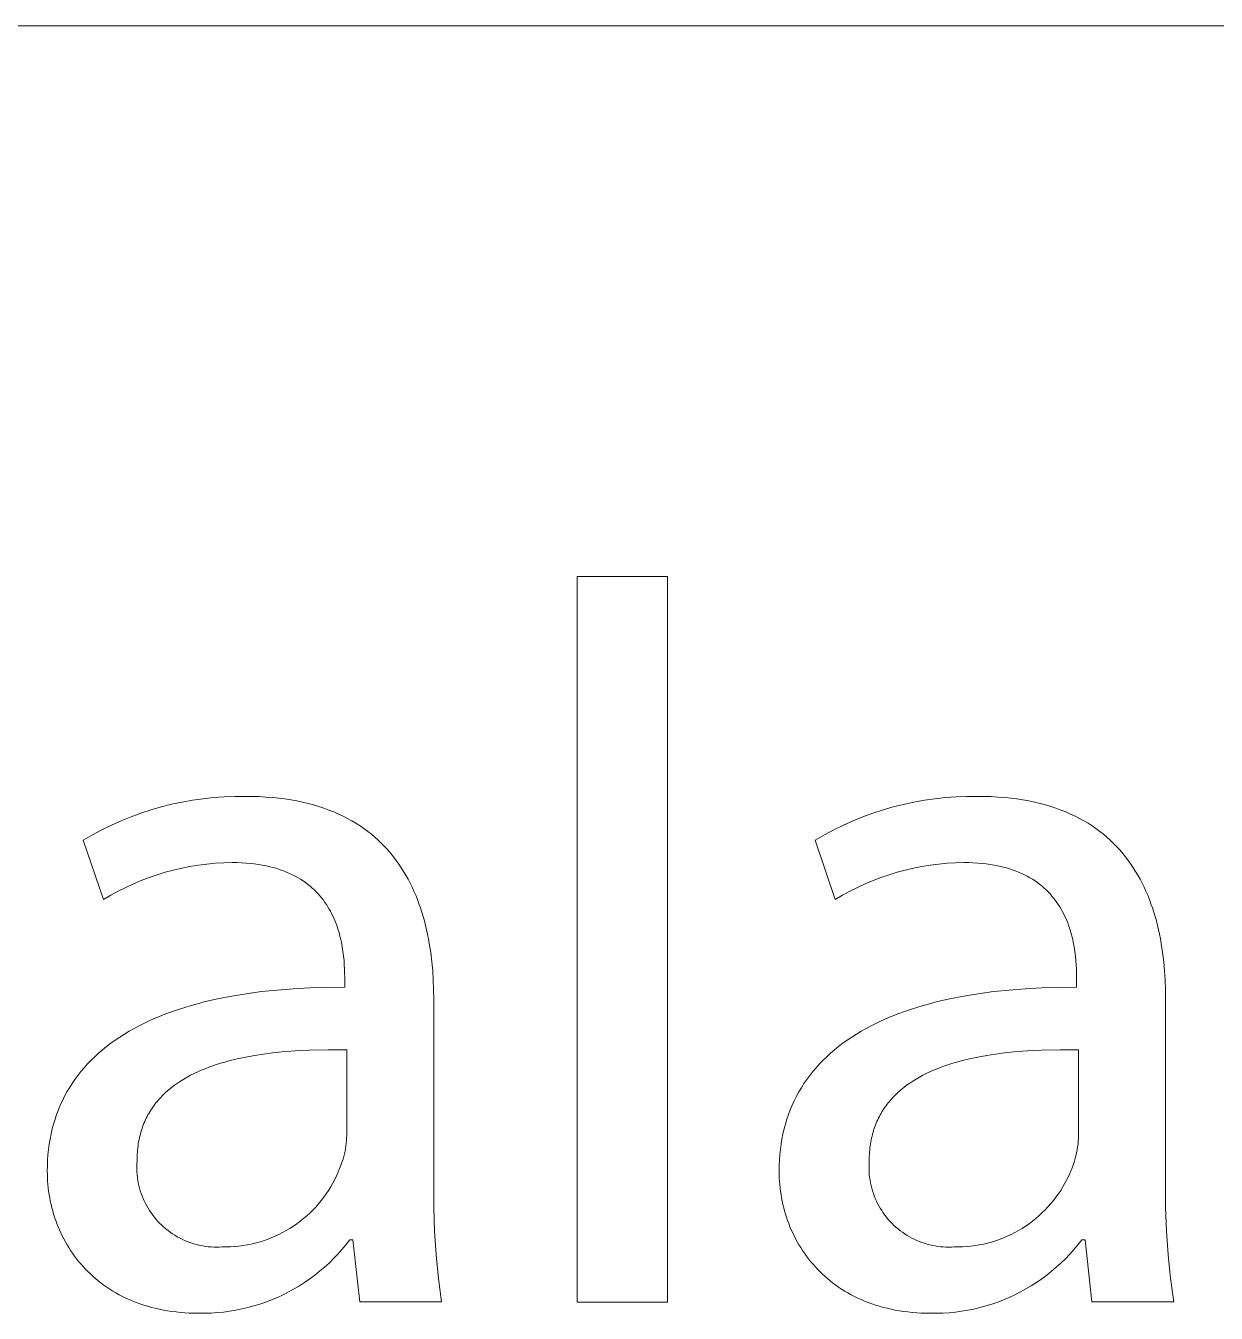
# Model space of a CAD drawing. Header units: millimetres. Extents: x -962 to 3068, y -237 to 2578.
# Drawn here: x 2775 to 2822.1, y -62.9 to -12 of the extents above; entities that cross this region are included whole.
import ezdxf

# ---------------------------------------------------------------- set-up
doc = ezdxf.new("R2010")
doc.units = ezdxf.units.MM
doc.header["$MEASUREMENT"] = 0
doc.layers.add('Domyślny', color=7, linetype='Continuous', true_color=0x000000)

msp = doc.modelspace()

# ---------------------------------------------------------------- linework, layer by layer
at = {"layer": 'Domyślny', "color": 18, "lineweight": 15, "true_color": 0x000000}
for p, q in [((1544.743, -12.02), (3067.792, -12.02)), ((2796.823, -33.772), (2800.38, -33.772)), ((2796.823, -62.425), (2796.823, -33.772)), ((2800.38, -33.772), (2800.38, -62.425)), ((2780.806, -42.767), (2781.216, -42.678)), ((2781.216, -42.678), (2781.629, -42.604)), ((2781.629, -42.604), (2782.045, -42.545)), ((2782.045, -42.545), (2782.463, -42.5)), ((2782.463, -42.5), (2782.881, -42.469)), ((2782.881, -42.469), (2783.301, -42.453)), ((2783.301, -42.453), (2783.721, -42.452)), ((2783.721, -42.452), (2783.997, -42.455)), ((2783.997, -42.455), (2784.266, -42.464)), ((2784.266, -42.464), (2784.529, -42.479)), ((2784.529, -42.479), (2784.786, -42.499)), ((2784.786, -42.499), (2785.037, -42.525)), ((2785.037, -42.525), (2785.281, -42.556)), ((2785.281, -42.556), (2785.519, -42.593)), ((2785.519, -42.593), (2785.751, -42.635)), ((2785.751, -42.635), (2785.977, -42.682)), ((2785.977, -42.682), (2786.197, -42.735)), ((2809.706, -42.768), (2810.116, -42.68)), ((2810.116, -42.68), (2810.53, -42.606)), ((2810.53, -42.606), (2810.945, -42.546)), ((2810.945, -42.546), (2811.363, -42.501)), ((2811.363, -42.501), (2811.781, -42.47)), ((2811.781, -42.47), (2812.201, -42.454)), ((2812.201, -42.454), (2812.621, -42.452)), ((2812.621, -42.452), (2812.897, -42.455)), ((2812.897, -42.455), (2813.167, -42.464)), ((2813.167, -42.464), (2813.431, -42.479)), ((2813.431, -42.479), (2813.688, -42.499)), ((2813.688, -42.499), (2813.939, -42.525)), ((2813.939, -42.525), (2814.184, -42.556)), ((2814.184, -42.556), (2814.422, -42.593)), ((2814.422, -42.593), (2814.655, -42.635)), ((2814.655, -42.635), (2814.881, -42.682)), ((2814.881, -42.682), (2815.101, -42.735)), ((2779.202, -43.261), (2779.596, -43.116)), ((2779.596, -43.116), (2779.995, -42.986)), ((2779.995, -42.986), (2780.399, -42.869)), ((2780.399, -42.869), (2780.806, -42.767)), ((2786.197, -42.735), (2786.411, -42.792)), ((2786.411, -42.792), (2786.62, -42.855)), ((2786.62, -42.855), (2786.822, -42.922)), ((2786.822, -42.922), (2787.019, -42.994)), ((2787.019, -42.994), (2787.21, -43.07)), ((2787.21, -43.07), (2787.396, -43.151)), ((2787.396, -43.151), (2787.577, -43.236)), ((2808.102, -43.262), (2808.496, -43.118)), ((2808.496, -43.118), (2808.896, -42.987)), ((2808.896, -42.987), (2809.299, -42.871)), ((2809.299, -42.871), (2809.706, -42.768)), ((2815.101, -42.735), (2815.316, -42.792)), ((2815.316, -42.792), (2815.524, -42.855)), ((2815.524, -42.855), (2815.727, -42.922)), ((2815.727, -42.922), (2815.924, -42.994)), ((2815.924, -42.994), (2816.116, -43.07)), ((2816.116, -43.07), (2816.302, -43.151)), ((2816.302, -43.151), (2816.482, -43.236)), ((2778.053, -43.775), (2778.43, -43.59)), ((2778.43, -43.59), (2778.813, -43.419)), ((2778.813, -43.419), (2779.202, -43.261)), ((2787.577, -43.236), (2787.752, -43.326)), ((2787.752, -43.326), (2787.921, -43.42)), ((2787.921, -43.42), (2788.086, -43.518)), ((2788.086, -43.518), (2788.245, -43.62)), ((2788.245, -43.62), (2788.399, -43.726)), ((2788.399, -43.726), (2788.548, -43.836)), ((2806.953, -43.776), (2807.33, -43.591)), ((2807.33, -43.591), (2807.713, -43.42)), ((2807.713, -43.42), (2808.102, -43.262)), ((2816.482, -43.236), (2816.657, -43.326)), ((2816.657, -43.326), (2816.827, -43.42)), ((2816.827, -43.42), (2816.991, -43.518)), ((2816.991, -43.518), (2817.151, -43.62)), ((2817.151, -43.62), (2817.305, -43.726)), ((2817.305, -43.726), (2817.454, -43.836)), ((2777.319, -44.184), (2777.682, -43.973)), ((2778.111, -46.532), (2777.319, -44.184)), ((2777.682, -43.973), (2778.053, -43.775)), ((2788.548, -43.836), (2788.692, -43.95)), ((2788.692, -43.95), (2788.831, -44.067)), ((2788.831, -44.067), (2788.965, -44.188)), ((2788.965, -44.188), (2789.095, -44.312)), ((2806.219, -44.184), (2806.582, -43.973)), ((2807.011, -46.532), (2806.219, -44.184)), ((2806.582, -43.973), (2806.953, -43.776)), ((2817.454, -43.836), (2817.598, -43.95)), ((2817.598, -43.95), (2817.737, -44.067)), ((2817.737, -44.067), (2817.871, -44.188)), ((2817.871, -44.188), (2818, -44.312)), ((2789.095, -44.312), (2789.219, -44.44)), ((2789.219, -44.44), (2789.34, -44.571)), ((2789.34, -44.571), (2789.455, -44.705)), ((2789.455, -44.705), (2789.566, -44.842)), ((2818, -44.312), (2818.125, -44.44)), ((2818.125, -44.44), (2818.245, -44.571)), ((2818.245, -44.571), (2818.36, -44.705)), ((2818.36, -44.705), (2818.471, -44.842)), ((2781.531, -45.222), (2781.203, -45.287)), ((2781.862, -45.169), (2781.531, -45.222)), ((2782.194, -45.127), (2781.862, -45.169)), ((2782.528, -45.096), (2782.194, -45.127)), ((2782.862, -45.077), (2782.528, -45.096)), ((2783.197, -45.069), (2782.862, -45.077)), ((2783.382, -45.071), (2783.197, -45.069)), ((2783.562, -45.078), (2783.382, -45.071)), ((2783.737, -45.088), (2783.562, -45.078)), ((2783.906, -45.102), (2783.737, -45.088)), ((2784.071, -45.121), (2783.906, -45.102)), ((2784.231, -45.143), (2784.071, -45.121)), ((2784.386, -45.168), (2784.231, -45.143)), ((2784.536, -45.198), (2784.386, -45.168)), ((2784.682, -45.23), (2784.536, -45.198)), ((2784.823, -45.266), (2784.682, -45.23)), ((2789.566, -44.842), (2789.673, -44.982)), ((2789.673, -44.982), (2789.775, -45.125)), ((2789.775, -45.125), (2789.873, -45.271)), ((2810.432, -45.223), (2810.103, -45.288)), ((2810.762, -45.17), (2810.432, -45.223)), ((2811.095, -45.127), (2810.762, -45.17)), ((2811.428, -45.097), (2811.095, -45.127)), ((2811.762, -45.077), (2811.428, -45.097)), ((2812.097, -45.069), (2811.762, -45.077)), ((2812.282, -45.071), (2812.097, -45.069)), ((2812.462, -45.078), (2812.282, -45.071)), ((2812.636, -45.088), (2812.462, -45.078)), ((2812.806, -45.102), (2812.636, -45.088)), ((2812.971, -45.121), (2812.806, -45.102)), ((2813.131, -45.143), (2812.971, -45.121)), ((2813.286, -45.168), (2813.131, -45.143)), ((2813.436, -45.198), (2813.286, -45.168)), ((2813.582, -45.23), (2813.436, -45.198)), ((2813.723, -45.266), (2813.582, -45.23)), ((2818.471, -44.842), (2818.578, -44.982)), ((2818.578, -44.982), (2818.68, -45.125)), ((2818.68, -45.125), (2818.778, -45.271)), ((2779.916, -45.657), (2779.603, -45.776)), ((2780.233, -45.548), (2779.916, -45.657)), ((2780.553, -45.45), (2780.233, -45.548)), ((2780.877, -45.363), (2780.553, -45.45)), ((2781.203, -45.287), (2780.877, -45.363)), ((2784.96, -45.306), (2784.823, -45.266)), ((2785.092, -45.349), (2784.96, -45.306)), ((2785.22, -45.394), (2785.092, -45.349)), ((2785.344, -45.443), (2785.22, -45.394)), ((2785.463, -45.495), (2785.344, -45.443)), ((2785.579, -45.549), (2785.463, -45.495)), ((2785.69, -45.607), (2785.579, -45.549)), ((2785.797, -45.667), (2785.69, -45.607)), ((2785.9, -45.729), (2785.797, -45.667)), ((2786, -45.794), (2785.9, -45.729)), ((2789.873, -45.271), (2789.967, -45.419)), ((2789.967, -45.419), (2790.056, -45.57)), ((2790.056, -45.57), (2790.142, -45.724)), ((2790.142, -45.724), (2790.223, -45.879)), ((2808.816, -45.658), (2808.504, -45.778)), ((2809.133, -45.549), (2808.816, -45.658)), ((2809.453, -45.451), (2809.133, -45.549)), ((2809.777, -45.364), (2809.453, -45.451)), ((2810.103, -45.288), (2809.777, -45.364)), ((2813.86, -45.306), (2813.723, -45.266)), ((2813.992, -45.349), (2813.86, -45.306)), ((2814.12, -45.394), (2813.992, -45.349)), ((2814.244, -45.443), (2814.12, -45.394)), ((2814.363, -45.495), (2814.244, -45.443)), ((2814.479, -45.549), (2814.363, -45.495)), ((2814.59, -45.607), (2814.479, -45.549)), ((2814.697, -45.667), (2814.59, -45.607)), ((2814.8, -45.729), (2814.697, -45.667)), ((2814.9, -45.794), (2814.8, -45.729)), ((2818.778, -45.271), (2818.871, -45.419)), ((2818.871, -45.419), (2818.961, -45.57)), ((2818.961, -45.57), (2819.046, -45.724)), ((2819.046, -45.724), (2819.127, -45.879)), ((2778.692, -46.199), (2778.399, -46.361)), ((2778.991, -46.048), (2778.692, -46.199)), ((2779.295, -45.907), (2778.991, -46.048)), ((2779.603, -45.776), (2779.295, -45.907)), ((2786.095, -45.861), (2786, -45.794)), ((2786.187, -45.93), (2786.095, -45.861)), ((2786.276, -46.002), (2786.187, -45.93)), ((2786.36, -46.076), (2786.276, -46.002)), ((2786.442, -46.151), (2786.36, -46.076)), ((2786.519, -46.229), (2786.442, -46.151)), ((2786.594, -46.308), (2786.519, -46.229)), ((2790.223, -45.879), (2790.301, -46.038)), ((2790.301, -46.038), (2790.374, -46.198)), ((2790.374, -46.198), (2790.444, -46.36)), ((2807.592, -46.2), (2807.299, -46.361)), ((2807.891, -46.049), (2807.592, -46.2)), ((2808.195, -45.908), (2807.891, -46.049)), ((2808.504, -45.778), (2808.195, -45.908)), ((2814.995, -45.861), (2814.9, -45.794)), ((2815.087, -45.93), (2814.995, -45.861)), ((2815.176, -46.002), (2815.087, -45.93)), ((2815.26, -46.076), (2815.176, -46.002)), ((2815.341, -46.151), (2815.26, -46.076)), ((2815.419, -46.229), (2815.341, -46.151)), ((2815.494, -46.308), (2815.419, -46.229)), ((2819.127, -45.879), (2819.204, -46.038)), ((2819.204, -46.038), (2819.278, -46.198)), ((2819.278, -46.198), (2819.347, -46.36)), ((2778.399, -46.361), (2778.111, -46.532)), ((2786.665, -46.389), (2786.594, -46.308)), ((2786.733, -46.471), (2786.665, -46.389)), ((2786.798, -46.555), (2786.733, -46.471)), ((2786.859, -46.64), (2786.798, -46.555)), ((2786.918, -46.727), (2786.859, -46.64)), ((2786.974, -46.814), (2786.918, -46.727)), ((2790.444, -46.36), (2790.51, -46.525)), ((2790.51, -46.525), (2790.573, -46.691)), ((2790.573, -46.691), (2790.631, -46.859)), ((2807.299, -46.361), (2807.011, -46.532)), ((2815.565, -46.389), (2815.494, -46.308)), ((2815.633, -46.471), (2815.565, -46.389)), ((2815.698, -46.555), (2815.633, -46.471)), ((2815.759, -46.64), (2815.698, -46.555)), ((2815.818, -46.727), (2815.759, -46.64)), ((2815.874, -46.814), (2815.818, -46.727)), ((2819.347, -46.36), (2819.413, -46.525)), ((2819.413, -46.525), (2819.475, -46.691)), ((2819.475, -46.691), (2819.534, -46.859)), ((2787.027, -46.903), (2786.974, -46.814)), ((2787.077, -46.993), (2787.027, -46.903)), ((2787.124, -47.084), (2787.077, -46.993)), ((2787.169, -47.175), (2787.124, -47.084)), ((2787.212, -47.267), (2787.169, -47.175)), ((2787.251, -47.36), (2787.212, -47.267)), ((2790.631, -46.859), (2790.687, -47.029)), ((2790.687, -47.029), (2790.739, -47.201)), ((2790.739, -47.201), (2790.787, -47.374)), ((2815.927, -46.903), (2815.874, -46.814)), ((2815.977, -46.993), (2815.927, -46.903)), ((2816.024, -47.084), (2815.977, -46.993)), ((2816.069, -47.175), (2816.024, -47.084)), ((2816.111, -47.267), (2816.069, -47.175)), ((2816.151, -47.36), (2816.111, -47.267)), ((2819.534, -46.859), (2819.589, -47.029)), ((2819.589, -47.029), (2819.641, -47.201)), ((2819.641, -47.201), (2819.689, -47.374)), ((2787.289, -47.453), (2787.251, -47.36)), ((2787.323, -47.547), (2787.289, -47.453)), ((2787.356, -47.641), (2787.323, -47.547)), ((2787.386, -47.735), (2787.356, -47.641)), ((2787.415, -47.829), (2787.386, -47.735)), ((2790.787, -47.374), (2790.832, -47.548)), ((2790.832, -47.548), (2790.874, -47.724)), ((2790.874, -47.724), (2790.912, -47.9)), ((2816.188, -47.453), (2816.151, -47.36)), ((2816.223, -47.547), (2816.188, -47.453)), ((2816.256, -47.641), (2816.223, -47.547)), ((2816.286, -47.735), (2816.256, -47.641)), ((2816.315, -47.829), (2816.286, -47.735)), ((2819.689, -47.374), (2819.734, -47.548)), ((2819.734, -47.548), (2819.775, -47.724)), ((2819.775, -47.724), (2819.814, -47.9)), ((2787.441, -47.924), (2787.415, -47.829)), ((2787.465, -48.018), (2787.441, -47.924)), ((2787.487, -48.112), (2787.465, -48.018)), ((2787.508, -48.206), (2787.487, -48.112)), ((2787.543, -48.392), (2787.508, -48.206)), ((2790.912, -47.9), (2790.948, -48.078)), ((2790.948, -48.078), (2790.98, -48.258)), ((2790.98, -48.258), (2791.036, -48.618)), ((2816.341, -47.924), (2816.315, -47.829)), ((2816.365, -48.018), (2816.341, -47.924)), ((2816.387, -48.112), (2816.365, -48.018)), ((2816.408, -48.206), (2816.387, -48.112)), ((2816.443, -48.392), (2816.408, -48.206)), ((2819.814, -47.9), (2819.849, -48.078)), ((2819.849, -48.078), (2819.881, -48.258)), ((2819.881, -48.258), (2819.937, -48.618)), ((2787.572, -48.577), (2787.543, -48.392)), ((2787.595, -48.758), (2787.572, -48.577)), ((2787.613, -48.935), (2787.595, -48.758)), ((2791.036, -48.618), (2791.081, -48.982)), ((2816.472, -48.577), (2816.443, -48.392)), ((2816.495, -48.758), (2816.472, -48.577)), ((2816.513, -48.935), (2816.495, -48.758)), ((2819.937, -48.618), (2819.981, -48.982)), ((2787.625, -49.108), (2787.613, -48.935)), ((2787.634, -49.276), (2787.625, -49.108)), ((2787.638, -49.437), (2787.634, -49.276)), ((2791.081, -48.982), (2791.114, -49.348)), ((2816.525, -49.108), (2816.513, -48.935)), ((2816.533, -49.276), (2816.525, -49.108)), ((2816.538, -49.437), (2816.533, -49.276)), ((2819.981, -48.982), (2820.015, -49.348)), ((2787.64, -49.592), (2787.638, -49.437)), ((2787.64, -49.995), (2787.64, -49.592)), ((2791.114, -49.348), (2791.138, -49.715)), ((2791.138, -49.715), (2791.151, -50.083)), ((2816.539, -49.592), (2816.538, -49.437)), ((2816.539, -49.995), (2816.539, -49.592)), ((2820.015, -49.348), (2820.038, -49.715)), ((2820.038, -49.715), (2820.051, -50.083)), ((2783.179, -50.34), (2783.755, -50.246)), ((2783.755, -50.246), (2784.352, -50.166)), ((2784.352, -50.166), (2784.969, -50.102)), ((2784.969, -50.102), (2785.607, -50.052)), ((2785.607, -50.052), (2786.265, -50.018)), ((2786.265, -50.018), (2786.942, -49.999)), ((2786.942, -49.999), (2787.64, -49.995)), ((2791.151, -50.083), (2791.156, -50.451)), ((2812.084, -50.34), (2812.66, -50.246)), ((2812.66, -50.246), (2813.256, -50.166)), ((2813.256, -50.166), (2813.873, -50.102)), ((2813.873, -50.102), (2814.51, -50.052)), ((2814.51, -50.052), (2815.167, -50.018)), ((2815.167, -50.018), (2815.843, -49.999)), ((2815.843, -49.999), (2816.539, -49.995)), ((2820.051, -50.083), (2820.056, -50.451)), ((2781.081, -50.865), (2781.325, -50.787)), ((2781.325, -50.787), (2781.574, -50.712)), ((2781.574, -50.712), (2781.828, -50.641)), ((2781.828, -50.641), (2782.088, -50.574)), ((2782.088, -50.574), (2782.623, -50.45)), ((2782.623, -50.45), (2783.179, -50.34)), ((2791.156, -50.451), (2791.156, -57.752)), ((2809.987, -50.865), (2810.231, -50.787)), ((2810.231, -50.787), (2810.48, -50.712)), ((2810.48, -50.712), (2810.734, -50.641)), ((2810.734, -50.641), (2810.994, -50.574)), ((2810.994, -50.574), (2811.528, -50.45)), ((2811.528, -50.45), (2812.084, -50.34)), ((2820.056, -50.451), (2820.056, -57.752)), ((2779.731, -51.41), (2779.942, -51.31)), ((2779.942, -51.31), (2780.159, -51.214)), ((2780.159, -51.214), (2780.382, -51.121)), ((2780.382, -51.121), (2780.609, -51.032)), ((2780.609, -51.032), (2780.843, -50.947)), ((2780.843, -50.947), (2781.081, -50.865)), ((2808.636, -51.41), (2808.848, -51.31)), ((2808.848, -51.31), (2809.065, -51.214)), ((2809.065, -51.214), (2809.287, -51.121)), ((2809.287, -51.121), (2809.515, -51.032)), ((2809.515, -51.032), (2809.748, -50.947)), ((2809.748, -50.947), (2809.987, -50.865)), ((2778.756, -51.96), (2778.94, -51.843)), ((2778.94, -51.843), (2779.129, -51.73)), ((2779.129, -51.73), (2779.324, -51.619)), ((2779.324, -51.619), (2779.525, -51.513)), ((2779.525, -51.513), (2779.731, -51.41)), ((2807.66, -51.96), (2807.845, -51.843)), ((2807.845, -51.843), (2808.034, -51.73)), ((2808.034, -51.73), (2808.23, -51.619)), ((2808.23, -51.619), (2808.43, -51.513)), ((2808.43, -51.513), (2808.636, -51.41)), ((2778.075, -52.464), (2778.237, -52.333)), ((2778.237, -52.333), (2778.404, -52.205)), ((2778.404, -52.205), (2778.577, -52.081)), ((2778.577, -52.081), (2778.756, -51.96)), ((2806.979, -52.464), (2807.141, -52.333)), ((2807.141, -52.333), (2807.308, -52.205)), ((2807.308, -52.205), (2807.482, -52.081)), ((2807.482, -52.081), (2807.66, -51.96)), ((2777.484, -53.022), (2777.623, -52.877)), ((2777.623, -52.877), (2777.768, -52.736)), ((2777.768, -52.736), (2777.919, -52.598)), ((2777.919, -52.598), (2778.075, -52.464)), ((2783.396, -52.819), (2783.064, -52.901)), ((2783.735, -52.747), (2783.396, -52.819)), ((2784.081, -52.684), (2783.735, -52.747)), ((2784.433, -52.63), (2784.081, -52.684)), ((2784.79, -52.584), (2784.433, -52.63)), ((2785.151, -52.545), (2784.79, -52.584)), ((2785.516, -52.515), (2785.151, -52.545)), ((2785.882, -52.491), (2785.516, -52.515)), ((2786.251, -52.474), (2785.882, -52.491)), ((2786.988, -52.458), (2786.251, -52.474)), ((2787.72, -52.464), (2786.988, -52.458)), ((2787.72, -55.846), (2787.72, -52.464)), ((2806.387, -53.022), (2806.527, -52.877)), ((2806.527, -52.877), (2806.672, -52.736)), ((2806.672, -52.736), (2806.823, -52.598)), ((2806.823, -52.598), (2806.979, -52.464)), ((2812.306, -52.819), (2811.975, -52.901)), ((2812.644, -52.747), (2812.306, -52.819)), ((2812.99, -52.684), (2812.644, -52.747)), ((2813.341, -52.63), (2812.99, -52.684)), ((2813.698, -52.584), (2813.341, -52.63)), ((2814.058, -52.545), (2813.698, -52.584)), ((2814.422, -52.515), (2814.058, -52.545)), ((2814.788, -52.491), (2814.422, -52.515)), ((2815.155, -52.474), (2814.788, -52.491)), ((2815.89, -52.458), (2815.155, -52.474)), ((2816.62, -52.464), (2815.89, -52.458)), ((2816.62, -55.846), (2816.62, -52.464)), ((2777.101, -53.476), (2777.223, -53.321)), ((2777.223, -53.321), (2777.351, -53.17)), ((2777.351, -53.17), (2777.484, -53.022)), ((2781.834, -53.333), (2781.693, -53.4)), ((2781.978, -53.27), (2781.834, -53.333)), ((2782.125, -53.209), (2781.978, -53.27)), ((2782.275, -53.151), (2782.125, -53.209)), ((2782.428, -53.096), (2782.275, -53.151)), ((2782.583, -53.043), (2782.428, -53.096)), ((2782.741, -52.993), (2782.583, -53.043)), ((2782.902, -52.946), (2782.741, -52.993)), ((2783.064, -52.901), (2782.902, -52.946)), ((2806.004, -53.476), (2806.126, -53.321)), ((2806.126, -53.321), (2806.254, -53.17)), ((2806.254, -53.17), (2806.387, -53.022)), ((2810.746, -53.333), (2810.605, -53.4)), ((2810.89, -53.27), (2810.746, -53.333)), ((2811.037, -53.209), (2810.89, -53.27)), ((2811.187, -53.151), (2811.037, -53.209)), ((2811.339, -53.096), (2811.187, -53.151)), ((2811.495, -53.043), (2811.339, -53.096)), ((2811.652, -52.993), (2811.495, -53.043)), ((2811.812, -52.946), (2811.652, -52.993)), ((2811.975, -52.901), (2811.812, -52.946)), ((2776.77, -53.96), (2776.874, -53.795)), ((2776.874, -53.795), (2776.985, -53.634)), ((2776.985, -53.634), (2777.101, -53.476)), ((2780.916, -53.865), (2780.8, -53.954)), ((2781.037, -53.78), (2780.916, -53.865)), ((2781.161, -53.697), (2781.037, -53.78)), ((2781.289, -53.618), (2781.161, -53.697)), ((2781.42, -53.543), (2781.289, -53.618)), ((2781.555, -53.47), (2781.42, -53.543)), ((2781.693, -53.4), (2781.555, -53.47)), ((2805.672, -53.96), (2805.776, -53.795)), ((2805.776, -53.795), (2805.887, -53.634)), ((2805.887, -53.634), (2806.004, -53.476)), ((2809.829, -53.865), (2809.713, -53.954)), ((2809.949, -53.78), (2809.829, -53.865)), ((2810.074, -53.697), (2809.949, -53.78)), ((2810.201, -53.618), (2810.074, -53.697)), ((2810.332, -53.543), (2810.201, -53.618)), ((2810.467, -53.47), (2810.332, -53.543)), ((2810.605, -53.4), (2810.467, -53.47)), ((2776.491, -54.474), (2776.578, -54.299)), ((2776.578, -54.299), (2776.671, -54.128)), ((2776.671, -54.128), (2776.77, -53.96)), ((2780.326, -54.396), (2780.279, -54.449)), ((2780.375, -54.343), (2780.326, -54.396)), ((2780.424, -54.291), (2780.375, -54.343)), ((2780.475, -54.24), (2780.424, -54.291)), ((2780.526, -54.191), (2780.475, -54.24)), ((2780.579, -54.141), (2780.526, -54.191)), ((2780.633, -54.093), (2780.579, -54.141)), ((2780.687, -54.046), (2780.633, -54.093)), ((2780.743, -53.999), (2780.687, -54.046)), ((2780.8, -53.954), (2780.743, -53.999)), ((2805.392, -54.474), (2805.479, -54.299)), ((2805.479, -54.299), (2805.572, -54.128)), ((2805.572, -54.128), (2805.672, -53.96)), ((2809.239, -54.396), (2809.192, -54.449)), ((2809.288, -54.343), (2809.239, -54.396)), ((2809.337, -54.291), (2809.288, -54.343)), ((2809.388, -54.24), (2809.337, -54.291)), ((2809.439, -54.191), (2809.388, -54.24)), ((2809.492, -54.141), (2809.439, -54.191)), ((2809.545, -54.093), (2809.492, -54.141)), ((2809.6, -54.046), (2809.545, -54.093)), ((2809.656, -53.999), (2809.6, -54.046)), ((2809.713, -53.954), (2809.656, -53.999)), ((2776.264, -55.017), (2776.334, -54.832)), ((2776.334, -54.832), (2776.409, -54.651)), ((2776.409, -54.651), (2776.491, -54.474)), ((2779.943, -54.91), (2779.907, -54.972)), ((2779.981, -54.849), (2779.943, -54.91)), ((2780.02, -54.789), (2779.981, -54.849)), ((2780.06, -54.73), (2780.02, -54.789)), ((2780.102, -54.672), (2780.06, -54.73)), ((2780.144, -54.615), (2780.102, -54.672)), ((2780.188, -54.559), (2780.144, -54.615)), ((2780.233, -54.504), (2780.188, -54.559)), ((2780.279, -54.449), (2780.233, -54.504)), ((2805.165, -55.017), (2805.235, -54.832)), ((2805.235, -54.832), (2805.31, -54.651)), ((2805.31, -54.651), (2805.392, -54.474)), ((2808.856, -54.91), (2808.82, -54.972)), ((2808.894, -54.849), (2808.856, -54.91)), ((2808.933, -54.789), (2808.894, -54.849)), ((2808.973, -54.73), (2808.933, -54.789)), ((2809.015, -54.672), (2808.973, -54.73)), ((2809.057, -54.615), (2809.015, -54.672)), ((2809.101, -54.559), (2809.057, -54.615)), ((2809.146, -54.504), (2809.101, -54.559)), ((2809.192, -54.449), (2809.146, -54.504)), ((2776.092, -55.589), (2776.143, -55.395)), ((2776.143, -55.395), (2776.201, -55.204)), ((2776.201, -55.204), (2776.264, -55.017)), ((2779.714, -55.364), (2779.687, -55.433)), ((2779.743, -55.297), (2779.714, -55.364)), ((2779.773, -55.23), (2779.743, -55.297)), ((2779.805, -55.164), (2779.773, -55.23)), ((2779.837, -55.099), (2779.805, -55.164)), ((2779.871, -55.035), (2779.837, -55.099)), ((2779.907, -54.972), (2779.871, -55.035)), ((2804.992, -55.589), (2805.044, -55.395)), ((2805.044, -55.395), (2805.102, -55.204)), ((2805.102, -55.204), (2805.165, -55.017)), ((2808.628, -55.364), (2808.6, -55.433)), ((2808.656, -55.297), (2808.628, -55.364)), ((2808.687, -55.23), (2808.656, -55.297)), ((2808.718, -55.164), (2808.687, -55.23)), ((2808.751, -55.099), (2808.718, -55.164)), ((2808.785, -55.035), (2808.751, -55.099)), ((2808.82, -54.972), (2808.785, -55.035)), ((2776.007, -55.987), (2776.046, -55.786)), ((2776.046, -55.786), (2776.092, -55.589)), ((2779.552, -55.868), (2779.534, -55.944)), ((2779.571, -55.793), (2779.552, -55.868)), ((2779.591, -55.719), (2779.571, -55.793)), ((2779.613, -55.646), (2779.591, -55.719)), ((2779.636, -55.574), (2779.613, -55.646)), ((2779.661, -55.503), (2779.636, -55.574)), ((2779.687, -55.433), (2779.661, -55.503)), ((2787.717, -55.951), (2787.72, -55.846)), ((2804.907, -55.987), (2804.946, -55.786)), ((2804.946, -55.786), (2804.992, -55.589)), ((2808.465, -55.868), (2808.447, -55.944)), ((2808.484, -55.793), (2808.465, -55.868)), ((2808.504, -55.719), (2808.484, -55.793)), ((2808.526, -55.646), (2808.504, -55.719)), ((2808.55, -55.574), (2808.526, -55.646)), ((2808.574, -55.503), (2808.55, -55.574)), ((2808.6, -55.433), (2808.574, -55.503)), ((2816.616, -55.961), (2816.62, -55.846)), ((2775.924, -56.607), (2775.946, -56.397)), ((2775.946, -56.397), (2775.973, -56.19)), ((2775.973, -56.19), (2776.007, -55.987)), ((2779.459, -56.423), (2779.452, -56.507)), ((2779.468, -56.341), (2779.459, -56.423)), ((2779.478, -56.259), (2779.468, -56.341)), ((2779.49, -56.179), (2779.478, -56.259)), ((2779.503, -56.099), (2779.49, -56.179)), ((2779.518, -56.021), (2779.503, -56.099)), ((2779.534, -55.944), (2779.518, -56.021)), ((2787.652, -56.471), (2787.672, -56.367)), ((2787.672, -56.367), (2787.688, -56.264)), ((2787.688, -56.264), (2787.701, -56.16)), ((2787.701, -56.16), (2787.711, -56.055)), ((2787.711, -56.055), (2787.717, -55.951)), ((2804.824, -56.607), (2804.846, -56.397)), ((2804.846, -56.397), (2804.873, -56.19)), ((2804.873, -56.19), (2804.907, -55.987)), ((2808.373, -56.423), (2808.366, -56.507)), ((2808.381, -56.341), (2808.373, -56.423)), ((2808.392, -56.259), (2808.381, -56.341)), ((2808.403, -56.179), (2808.392, -56.259)), ((2808.416, -56.099), (2808.403, -56.179)), ((2808.431, -56.021), (2808.416, -56.099)), ((2808.447, -55.944), (2808.431, -56.021)), ((2816.542, -56.531), (2816.564, -56.418)), ((2816.564, -56.418), (2816.582, -56.304)), ((2816.582, -56.304), (2816.597, -56.19)), ((2816.597, -56.19), (2816.608, -56.076)), ((2816.608, -56.076), (2816.616, -55.961)), ((2775.9, -57.036), (2775.909, -56.82)), ((2775.909, -56.82), (2775.924, -56.607)), ((2779.44, -56.853), (2779.433, -56.961)), ((2779.443, -56.677), (2779.44, -56.764)), ((2779.44, -56.764), (2779.44, -56.853)), ((2779.447, -56.592), (2779.443, -56.677)), ((2779.452, -56.507), (2779.447, -56.592)), ((2787.505, -56.973), (2787.541, -56.875)), ((2787.541, -56.875), (2787.574, -56.775)), ((2787.574, -56.775), (2787.603, -56.674)), ((2787.603, -56.674), (2787.629, -56.573)), ((2787.629, -56.573), (2787.652, -56.471)), ((2804.799, -57.036), (2804.809, -56.82)), ((2804.809, -56.82), (2804.824, -56.607)), ((2808.353, -56.853), (2808.346, -56.961)), ((2808.354, -56.764), (2808.353, -56.853)), ((2808.356, -56.677), (2808.354, -56.764)), ((2808.36, -56.592), (2808.356, -56.677)), ((2808.366, -56.507), (2808.36, -56.592)), ((2816.419, -56.973), (2816.455, -56.864)), ((2816.455, -56.864), (2816.487, -56.754)), ((2816.487, -56.754), (2816.516, -56.643)), ((2816.516, -56.643), (2816.542, -56.531)), ((2775.897, -57.255), (2775.9, -57.036)), ((2775.898, -57.388), (2775.897, -57.255)), ((2775.902, -57.52), (2775.898, -57.388)), ((2779.433, -56.961), (2779.43, -57.069)), ((2779.43, -57.069), (2779.431, -57.177)), ((2779.431, -57.177), (2779.435, -57.285)), ((2779.435, -57.285), (2779.444, -57.393)), ((2779.444, -57.393), (2779.456, -57.501)), ((2787.247, -57.584), (2787.319, -57.435)), ((2787.319, -57.435), (2787.387, -57.283)), ((2787.387, -57.283), (2787.449, -57.129)), ((2787.449, -57.129), (2787.505, -56.973)), ((2804.796, -57.255), (2804.799, -57.036)), ((2804.798, -57.388), (2804.796, -57.255)), ((2804.802, -57.52), (2804.798, -57.388)), ((2808.346, -56.961), (2808.343, -57.069)), ((2808.343, -57.069), (2808.343, -57.177)), ((2808.343, -57.177), (2808.348, -57.286)), ((2808.348, -57.286), (2808.356, -57.394)), ((2808.356, -57.394), (2808.368, -57.501)), ((2816.16, -57.583), (2816.232, -57.434)), ((2816.232, -57.434), (2816.299, -57.283)), ((2816.299, -57.283), (2816.362, -57.129)), ((2816.362, -57.129), (2816.419, -56.973)), ((2775.91, -57.653), (2775.902, -57.52)), ((2775.92, -57.785), (2775.91, -57.653)), ((2775.934, -57.917), (2775.92, -57.785)), ((2775.95, -58.048), (2775.934, -57.917)), ((2779.456, -57.501), (2779.471, -57.608)), ((2779.471, -57.608), (2779.491, -57.714)), ((2779.491, -57.714), (2779.513, -57.82)), ((2779.513, -57.82), (2779.54, -57.925)), ((2779.54, -57.925), (2779.57, -58.029)), ((2787, -58.016), (2787.087, -57.875)), ((2787.087, -57.875), (2787.17, -57.731)), ((2787.17, -57.731), (2787.247, -57.584)), ((2791.156, -57.752), (2791.157, -58.689)), ((2804.81, -57.653), (2804.802, -57.52)), ((2804.82, -57.785), (2804.81, -57.653)), ((2804.833, -57.917), (2804.82, -57.785)), ((2804.85, -58.048), (2804.833, -57.917)), ((2808.368, -57.501), (2808.383, -57.608)), ((2808.383, -57.608), (2808.402, -57.715)), ((2808.402, -57.715), (2808.425, -57.821)), ((2808.425, -57.821), (2808.451, -57.926)), ((2808.451, -57.926), (2808.481, -58.03)), ((2815.912, -58.014), (2815.999, -57.874)), ((2815.999, -57.874), (2816.082, -57.73)), ((2816.082, -57.73), (2816.16, -57.583)), ((2820.056, -57.752), (2820.056, -58.689)), ((2775.969, -58.179), (2775.95, -58.048)), ((2775.991, -58.309), (2775.969, -58.179)), ((2776.016, -58.439), (2775.991, -58.309)), ((2776.045, -58.568), (2776.016, -58.439)), ((2779.57, -58.029), (2779.604, -58.132)), ((2779.604, -58.132), (2779.641, -58.234)), ((2779.641, -58.234), (2779.682, -58.334)), ((2779.682, -58.334), (2779.726, -58.433)), ((2779.726, -58.433), (2779.773, -58.53)), ((2786.605, -58.548), (2786.71, -58.42)), ((2786.71, -58.42), (2786.812, -58.288)), ((2786.812, -58.288), (2786.908, -58.154)), ((2786.908, -58.154), (2787, -58.016)), ((2804.869, -58.179), (2804.85, -58.048)), ((2804.891, -58.309), (2804.869, -58.179)), ((2804.916, -58.439), (2804.891, -58.309)), ((2804.944, -58.568), (2804.916, -58.439)), ((2808.481, -58.03), (2808.515, -58.133)), ((2808.515, -58.133), (2808.552, -58.235)), ((2808.552, -58.235), (2808.593, -58.335)), ((2808.593, -58.335), (2808.637, -58.434)), ((2808.637, -58.434), (2808.684, -58.532)), ((2815.516, -58.546), (2815.622, -58.418)), ((2815.622, -58.418), (2815.723, -58.287)), ((2815.723, -58.287), (2815.82, -58.152)), ((2815.82, -58.152), (2815.912, -58.014)), ((2776.076, -58.697), (2776.045, -58.568)), ((2776.11, -58.824), (2776.076, -58.697)), ((2776.146, -58.951), (2776.11, -58.824)), ((2776.186, -59.077), (2776.146, -58.951)), ((2779.773, -58.53), (2779.824, -58.626)), ((2779.824, -58.626), (2779.878, -58.72)), ((2779.878, -58.72), (2779.935, -58.812)), ((2779.935, -58.812), (2779.995, -58.901)), ((2779.995, -58.901), (2780.059, -58.989)), ((2786.141, -59.021), (2786.263, -58.909)), ((2786.263, -58.909), (2786.381, -58.792)), ((2786.381, -58.792), (2786.495, -58.672)), ((2786.495, -58.672), (2786.605, -58.548)), ((2791.157, -58.689), (2791.189, -59.625)), ((2804.975, -58.697), (2804.944, -58.568)), ((2805.009, -58.824), (2804.975, -58.697)), ((2805.046, -58.951), (2805.009, -58.824)), ((2805.086, -59.077), (2805.046, -58.951)), ((2808.684, -58.532), (2808.735, -58.628)), ((2808.735, -58.628), (2808.789, -58.721)), ((2808.789, -58.721), (2808.846, -58.813)), ((2808.846, -58.813), (2808.906, -58.903)), ((2808.906, -58.903), (2808.969, -58.991)), ((2815.052, -59.019), (2815.174, -58.907)), ((2815.174, -58.907), (2815.292, -58.79)), ((2815.292, -58.79), (2815.406, -58.67)), ((2815.406, -58.67), (2815.516, -58.546)), ((2820.056, -58.689), (2820.089, -59.626)), ((2776.229, -59.202), (2776.186, -59.077)), ((2776.275, -59.326), (2776.229, -59.202)), ((2776.323, -59.449), (2776.275, -59.326)), ((2776.375, -59.571), (2776.323, -59.449)), ((2780.059, -58.989), (2780.125, -59.075)), ((2780.125, -59.075), (2780.194, -59.158)), ((2780.194, -59.158), (2780.266, -59.239)), ((2780.266, -59.239), (2780.341, -59.317)), ((2780.341, -59.317), (2780.418, -59.393)), ((2780.418, -59.393), (2780.498, -59.466)), ((2780.498, -59.466), (2780.581, -59.536)), ((2785.477, -59.517), (2785.616, -59.427)), ((2785.616, -59.427), (2785.753, -59.332)), ((2785.753, -59.332), (2785.886, -59.233)), ((2785.886, -59.233), (2786.015, -59.129)), ((2786.015, -59.129), (2786.141, -59.021)), ((2805.129, -59.202), (2805.086, -59.077)), ((2805.175, -59.326), (2805.129, -59.202)), ((2805.223, -59.449), (2805.175, -59.326)), ((2805.275, -59.571), (2805.223, -59.449)), ((2808.969, -58.991), (2809.036, -59.077)), ((2809.036, -59.077), (2809.105, -59.16)), ((2809.105, -59.16), (2809.177, -59.241)), ((2809.177, -59.241), (2809.252, -59.32)), ((2809.252, -59.32), (2809.329, -59.395)), ((2809.329, -59.395), (2809.409, -59.468)), ((2809.409, -59.468), (2809.492, -59.539)), ((2814.389, -59.514), (2814.528, -59.424)), ((2814.528, -59.424), (2814.664, -59.33)), ((2814.664, -59.33), (2814.797, -59.231)), ((2814.797, -59.231), (2814.926, -59.127)), ((2814.926, -59.127), (2815.052, -59.019)), ((2776.43, -59.692), (2776.375, -59.571)), ((2776.487, -59.811), (2776.43, -59.692)), ((2776.547, -59.929), (2776.487, -59.811)), ((2776.611, -60.046), (2776.547, -59.929)), ((2780.581, -59.536), (2780.666, -59.603)), ((2780.666, -59.603), (2780.753, -59.668)), ((2780.753, -59.668), (2780.842, -59.729)), ((2780.842, -59.729), (2780.933, -59.787)), ((2780.933, -59.787), (2781.026, -59.842)), ((2781.026, -59.842), (2781.121, -59.894)), ((2781.121, -59.894), (2781.218, -59.943)), ((2781.218, -59.943), (2781.316, -59.988)), ((2781.316, -59.988), (2781.416, -60.03)), ((2784.428, -60.007), (2784.584, -59.952)), ((2784.584, -59.952), (2784.739, -59.893)), ((2784.739, -59.893), (2784.892, -59.828)), ((2784.892, -59.828), (2785.042, -59.758)), ((2785.042, -59.758), (2785.19, -59.682)), ((2785.19, -59.682), (2785.335, -59.602)), ((2785.335, -59.602), (2785.477, -59.517)), ((2787.841, -59.966), (2787.689, -60.16)), ((2787.962, -59.966), (2787.841, -59.966)), ((2788.243, -62.422), (2787.962, -59.966)), ((2791.189, -59.625), (2791.25, -60.56)), ((2805.329, -59.692), (2805.275, -59.571)), ((2805.387, -59.811), (2805.329, -59.692)), ((2805.447, -59.929), (2805.387, -59.811)), ((2805.51, -60.046), (2805.447, -59.929)), ((2809.492, -59.539), (2809.577, -59.606)), ((2809.577, -59.606), (2809.664, -59.67)), ((2809.664, -59.67), (2809.753, -59.732)), ((2809.753, -59.732), (2809.844, -59.79)), ((2809.844, -59.79), (2809.938, -59.845)), ((2809.938, -59.845), (2810.033, -59.897)), ((2810.033, -59.897), (2810.13, -59.945)), ((2810.13, -59.945), (2810.228, -59.991)), ((2810.228, -59.991), (2810.328, -60.032)), ((2813.34, -60.005), (2813.496, -59.95)), ((2813.496, -59.95), (2813.651, -59.89)), ((2813.651, -59.89), (2813.804, -59.825)), ((2813.804, -59.825), (2813.954, -59.755)), ((2813.954, -59.755), (2814.101, -59.68)), ((2814.101, -59.68), (2814.247, -59.599)), ((2814.247, -59.599), (2814.389, -59.514)), ((2816.741, -59.966), (2816.589, -60.16)), ((2816.875, -59.966), (2816.741, -59.966)), ((2817.143, -62.422), (2816.875, -59.966)), ((2820.089, -59.626), (2820.153, -60.561)), ((2776.677, -60.161), (2776.611, -60.046)), ((2776.746, -60.275), (2776.677, -60.161)), ((2776.818, -60.387), (2776.746, -60.275)), ((2776.893, -60.497), (2776.818, -60.387)), ((2776.97, -60.606), (2776.893, -60.497)), ((2781.416, -60.03), (2781.517, -60.068)), ((2781.517, -60.068), (2781.62, -60.103)), ((2781.62, -60.103), (2781.723, -60.135)), ((2781.723, -60.135), (2781.828, -60.162)), ((2781.828, -60.162), (2781.934, -60.187)), ((2781.934, -60.187), (2782.04, -60.207)), ((2782.04, -60.207), (2782.147, -60.224)), ((2782.147, -60.224), (2782.254, -60.237)), ((2782.254, -60.237), (2782.362, -60.247)), ((2782.362, -60.247), (2782.47, -60.253)), ((2782.47, -60.253), (2782.578, -60.255)), ((2782.578, -60.255), (2782.687, -60.253)), ((2782.687, -60.253), (2782.795, -60.248)), ((2782.795, -60.248), (2782.961, -60.249)), ((2782.961, -60.249), (2783.126, -60.245)), ((2783.126, -60.245), (2783.292, -60.234)), ((2783.292, -60.234), (2783.457, -60.219)), ((2783.457, -60.219), (2783.621, -60.197)), ((2783.621, -60.197), (2783.785, -60.17)), ((2783.785, -60.17), (2783.948, -60.138)), ((2783.948, -60.138), (2784.109, -60.1)), ((2784.109, -60.1), (2784.269, -60.056)), ((2784.269, -60.056), (2784.428, -60.007)), ((2787.531, -60.349), (2787.367, -60.532)), ((2787.689, -60.16), (2787.531, -60.349)), ((2805.577, -60.161), (2805.51, -60.046)), ((2805.646, -60.275), (2805.577, -60.161)), ((2805.718, -60.387), (2805.646, -60.275)), ((2805.793, -60.497), (2805.718, -60.387)), ((2805.87, -60.606), (2805.793, -60.497)), ((2810.328, -60.032), (2810.429, -60.071)), ((2810.429, -60.071), (2810.532, -60.105)), ((2810.532, -60.105), (2810.636, -60.137)), ((2810.636, -60.137), (2810.74, -60.164)), ((2810.74, -60.164), (2810.846, -60.188)), ((2810.846, -60.188), (2810.953, -60.209)), ((2810.953, -60.209), (2811.06, -60.225)), ((2811.06, -60.225), (2811.167, -60.239)), ((2811.167, -60.239), (2811.275, -60.248)), ((2811.275, -60.248), (2811.383, -60.253)), ((2811.383, -60.253), (2811.492, -60.255)), ((2811.492, -60.255), (2811.6, -60.253)), ((2811.6, -60.253), (2811.708, -60.248)), ((2811.708, -60.248), (2811.874, -60.249)), ((2811.874, -60.249), (2812.04, -60.244)), ((2812.04, -60.244), (2812.205, -60.234)), ((2812.205, -60.234), (2812.37, -60.218)), ((2812.37, -60.218), (2812.534, -60.196)), ((2812.534, -60.196), (2812.698, -60.169)), ((2812.698, -60.169), (2812.86, -60.136)), ((2812.86, -60.136), (2813.022, -60.098)), ((2813.022, -60.098), (2813.182, -60.054)), ((2813.182, -60.054), (2813.34, -60.005)), ((2816.432, -60.349), (2816.268, -60.533)), ((2816.589, -60.16), (2816.432, -60.349)), ((2777.051, -60.713), (2776.97, -60.606)), ((2777.135, -60.818), (2777.051, -60.713)), ((2777.221, -60.921), (2777.135, -60.818)), ((2777.311, -61.023), (2777.221, -60.921)), ((2787.021, -60.882), (2786.839, -61.048)), ((2787.197, -60.71), (2787.021, -60.882)), ((2787.367, -60.532), (2787.197, -60.71)), ((2791.25, -60.56), (2791.342, -61.493)), ((2805.951, -60.713), (2805.87, -60.606)), ((2806.035, -60.818), (2805.951, -60.713)), ((2806.121, -60.921), (2806.035, -60.818)), ((2806.211, -61.023), (2806.121, -60.921)), ((2815.921, -60.883), (2815.74, -61.049)), ((2816.098, -60.711), (2815.921, -60.883)), ((2816.268, -60.533), (2816.098, -60.711)), ((2820.153, -60.561), (2820.25, -61.493)), ((2777.403, -61.122), (2777.311, -61.023)), ((2777.498, -61.219), (2777.403, -61.122)), ((2777.596, -61.314), (2777.498, -61.219)), ((2777.697, -61.407), (2777.596, -61.314)), ((2777.801, -61.498), (2777.697, -61.407)), ((2777.908, -61.586), (2777.801, -61.498)), ((2786.261, -61.507), (2786.058, -61.647)), ((2786.459, -61.36), (2786.261, -61.507)), ((2786.651, -61.207), (2786.459, -61.36)), ((2786.839, -61.048), (2786.651, -61.207)), ((2791.342, -61.493), (2791.464, -62.422)), ((2806.303, -61.122), (2806.211, -61.023)), ((2806.398, -61.219), (2806.303, -61.122)), ((2806.496, -61.314), (2806.398, -61.219)), ((2806.597, -61.407), (2806.496, -61.314)), ((2806.701, -61.498), (2806.597, -61.407)), ((2806.808, -61.586), (2806.701, -61.498)), ((2815.162, -61.509), (2814.959, -61.649)), ((2815.36, -61.362), (2815.162, -61.509)), ((2815.552, -61.209), (2815.36, -61.362)), ((2815.74, -61.049), (2815.552, -61.209)), ((2820.25, -61.493), (2820.378, -62.422)), ((2778.017, -61.672), (2777.908, -61.586)), ((2778.13, -61.756), (2778.017, -61.672)), ((2778.245, -61.837), (2778.13, -61.756)), ((2778.363, -61.915), (2778.245, -61.837)), ((2778.484, -61.991), (2778.363, -61.915)), ((2778.608, -62.064), (2778.484, -61.991)), ((2785.424, -62.024), (2785.204, -62.135)), ((2785.639, -61.906), (2785.424, -62.024)), ((2785.851, -61.78), (2785.639, -61.906)), ((2786.058, -61.647), (2785.851, -61.78)), ((2806.917, -61.672), (2806.808, -61.586)), ((2807.03, -61.756), (2806.917, -61.672)), ((2807.145, -61.837), (2807.03, -61.756)), ((2807.263, -61.915), (2807.145, -61.837)), ((2807.384, -61.991), (2807.263, -61.915)), ((2807.508, -62.064), (2807.384, -61.991)), ((2814.325, -62.026), (2814.105, -62.137)), ((2814.54, -61.908), (2814.325, -62.026)), ((2814.752, -61.782), (2814.54, -61.908)), ((2814.959, -61.649), (2814.752, -61.782)), ((2778.735, -62.134), (2778.608, -62.064)), ((2778.865, -62.202), (2778.735, -62.134)), ((2778.997, -62.266), (2778.865, -62.202)), ((2779.133, -62.328), (2778.997, -62.266)), ((2779.271, -62.387), (2779.133, -62.328)), ((2779.412, -62.442), (2779.271, -62.387)), ((2779.556, -62.495), (2779.412, -62.442)), ((2779.703, -62.544), (2779.556, -62.495)), ((2784.292, -62.504), (2784.057, -62.577)), ((2784.525, -62.424), (2784.292, -62.504)), ((2784.754, -62.335), (2784.525, -62.424)), ((2784.981, -62.239), (2784.754, -62.335)), ((2785.204, -62.135), (2784.981, -62.239)), ((2791.464, -62.422), (2788.243, -62.422)), ((2800.38, -62.425), (2796.823, -62.425)), ((2807.635, -62.134), (2807.508, -62.064)), ((2807.765, -62.202), (2807.635, -62.134)), ((2807.897, -62.266), (2807.765, -62.202)), ((2808.033, -62.328), (2807.897, -62.266)), ((2808.171, -62.387), (2808.033, -62.328)), ((2808.312, -62.442), (2808.171, -62.387)), ((2808.456, -62.495), (2808.312, -62.442)), ((2808.603, -62.544), (2808.456, -62.495)), ((2813.193, -62.506), (2812.957, -62.579)), ((2813.425, -62.426), (2813.193, -62.506)), ((2813.655, -62.337), (2813.425, -62.426)), ((2813.882, -62.241), (2813.655, -62.337)), ((2814.105, -62.137), (2813.882, -62.241)), ((2820.378, -62.422), (2817.143, -62.422)), ((2779.852, -62.59), (2779.703, -62.544)), ((2780.005, -62.633), (2779.852, -62.59)), ((2780.16, -62.672), (2780.005, -62.633)), ((2780.318, -62.708), (2780.16, -62.672)), ((2780.479, -62.74), (2780.318, -62.708)), ((2780.643, -62.769), (2780.479, -62.74)), ((2780.81, -62.794), (2780.643, -62.769)), ((2780.979, -62.815), (2780.81, -62.794)), ((2781.151, -62.833), (2780.979, -62.815)), ((2781.326, -62.847), (2781.151, -62.833)), ((2781.504, -62.857), (2781.326, -62.847)), ((2781.685, -62.863), (2781.504, -62.857)), ((2781.869, -62.865), (2781.685, -62.863)), ((2782.115, -62.866), (2781.869, -62.865)), ((2782.361, -62.859), (2782.115, -62.866)), ((2782.607, -62.843), (2782.361, -62.859)), ((2782.852, -62.819), (2782.607, -62.843)), ((2783.096, -62.787), (2782.852, -62.819)), ((2783.338, -62.747), (2783.096, -62.787)), ((2783.58, -62.698), (2783.338, -62.747)), ((2783.819, -62.642), (2783.58, -62.698)), ((2784.057, -62.577), (2783.819, -62.642)), ((2808.752, -62.59), (2808.603, -62.544)), ((2808.905, -62.633), (2808.752, -62.59)), ((2809.06, -62.672), (2808.905, -62.633)), ((2809.218, -62.708), (2809.06, -62.672)), ((2809.379, -62.74), (2809.218, -62.708)), ((2809.543, -62.769), (2809.379, -62.74)), ((2809.71, -62.794), (2809.543, -62.769)), ((2809.879, -62.815), (2809.71, -62.794)), ((2810.051, -62.833), (2809.879, -62.815)), ((2810.226, -62.847), (2810.051, -62.833)), ((2810.404, -62.857), (2810.226, -62.847)), ((2810.585, -62.863), (2810.404, -62.857)), ((2810.769, -62.865), (2810.585, -62.863)), ((2811.015, -62.866), (2810.769, -62.865)), ((2811.261, -62.859), (2811.015, -62.866)), ((2811.507, -62.844), (2811.261, -62.859)), ((2811.752, -62.82), (2811.507, -62.844)), ((2811.996, -62.789), (2811.752, -62.82)), ((2812.239, -62.748), (2811.996, -62.789)), ((2812.48, -62.7), (2812.239, -62.748)), ((2812.72, -62.643), (2812.48, -62.7)), ((2812.957, -62.579), (2812.72, -62.643))]:
    msp.add_line(p, q, dxfattribs=at)

doc.saveas('drawing.dxf')
